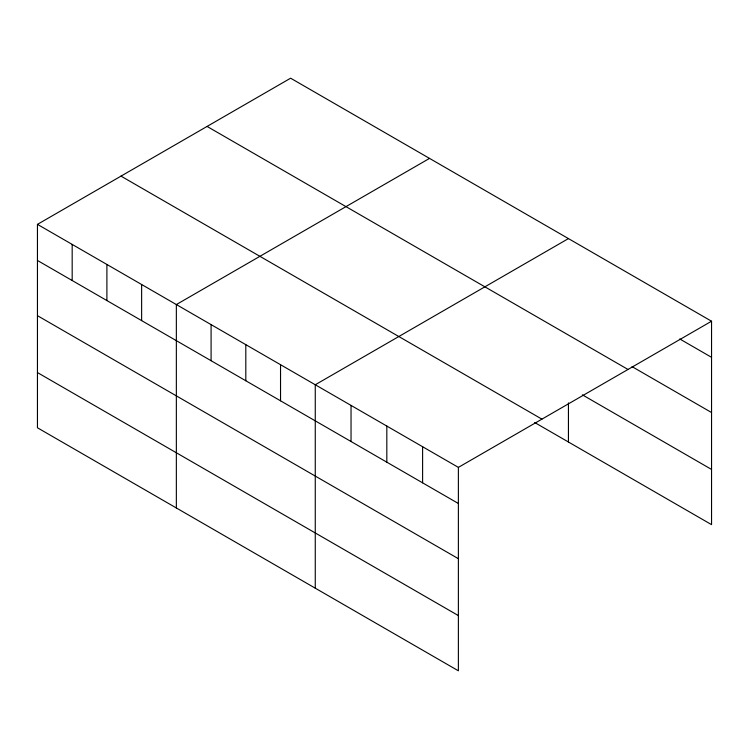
<?xml version="1.0" encoding="UTF-8"?>
<svg xmlns="http://www.w3.org/2000/svg" width="749" height="749" viewBox="0 0 749 749"><rect width="100%" height="100%" fill="white"/><g stroke="black" fill="none" stroke-linecap="round" stroke-linejoin="round"><path stroke-width="1.12" d="M37.45 224.363L458.379 467.385L458.379 670.804L37.45 427.782L37.45 224.363L290.621 78.196L711.55 321.218L711.55 524.637L534.702 422.53M429.523 158.395L176.352 304.562L176.352 507.981M568.435 238.594L315.263 384.761L315.263 588.18M458.379 467.385L711.55 321.218M679.746 338.96L711.55 357.32M632.044 366.626L711.55 412.53M207.07 126.431L627.999 369.454M582.347 394.826L711.55 469.426M121.001 176.127L541.93 419.15M37.45 260.465L458.379 503.487M37.45 315.675L458.379 558.698M37.45 372.571L458.379 615.584M568.435 402.896L568.435 442.013M422.605 446.732L422.605 482.833M386.821 426.069L386.821 462.17M351.038 405.415L351.038 441.517M280.538 364.707L280.538 400.809M245.812 344.662L245.812 380.764M211.087 324.607L211.087 360.709M141.627 284.508L141.627 320.609M106.901 264.463L106.901 300.564M72.176 244.408L72.176 280.51"/></g></svg>
